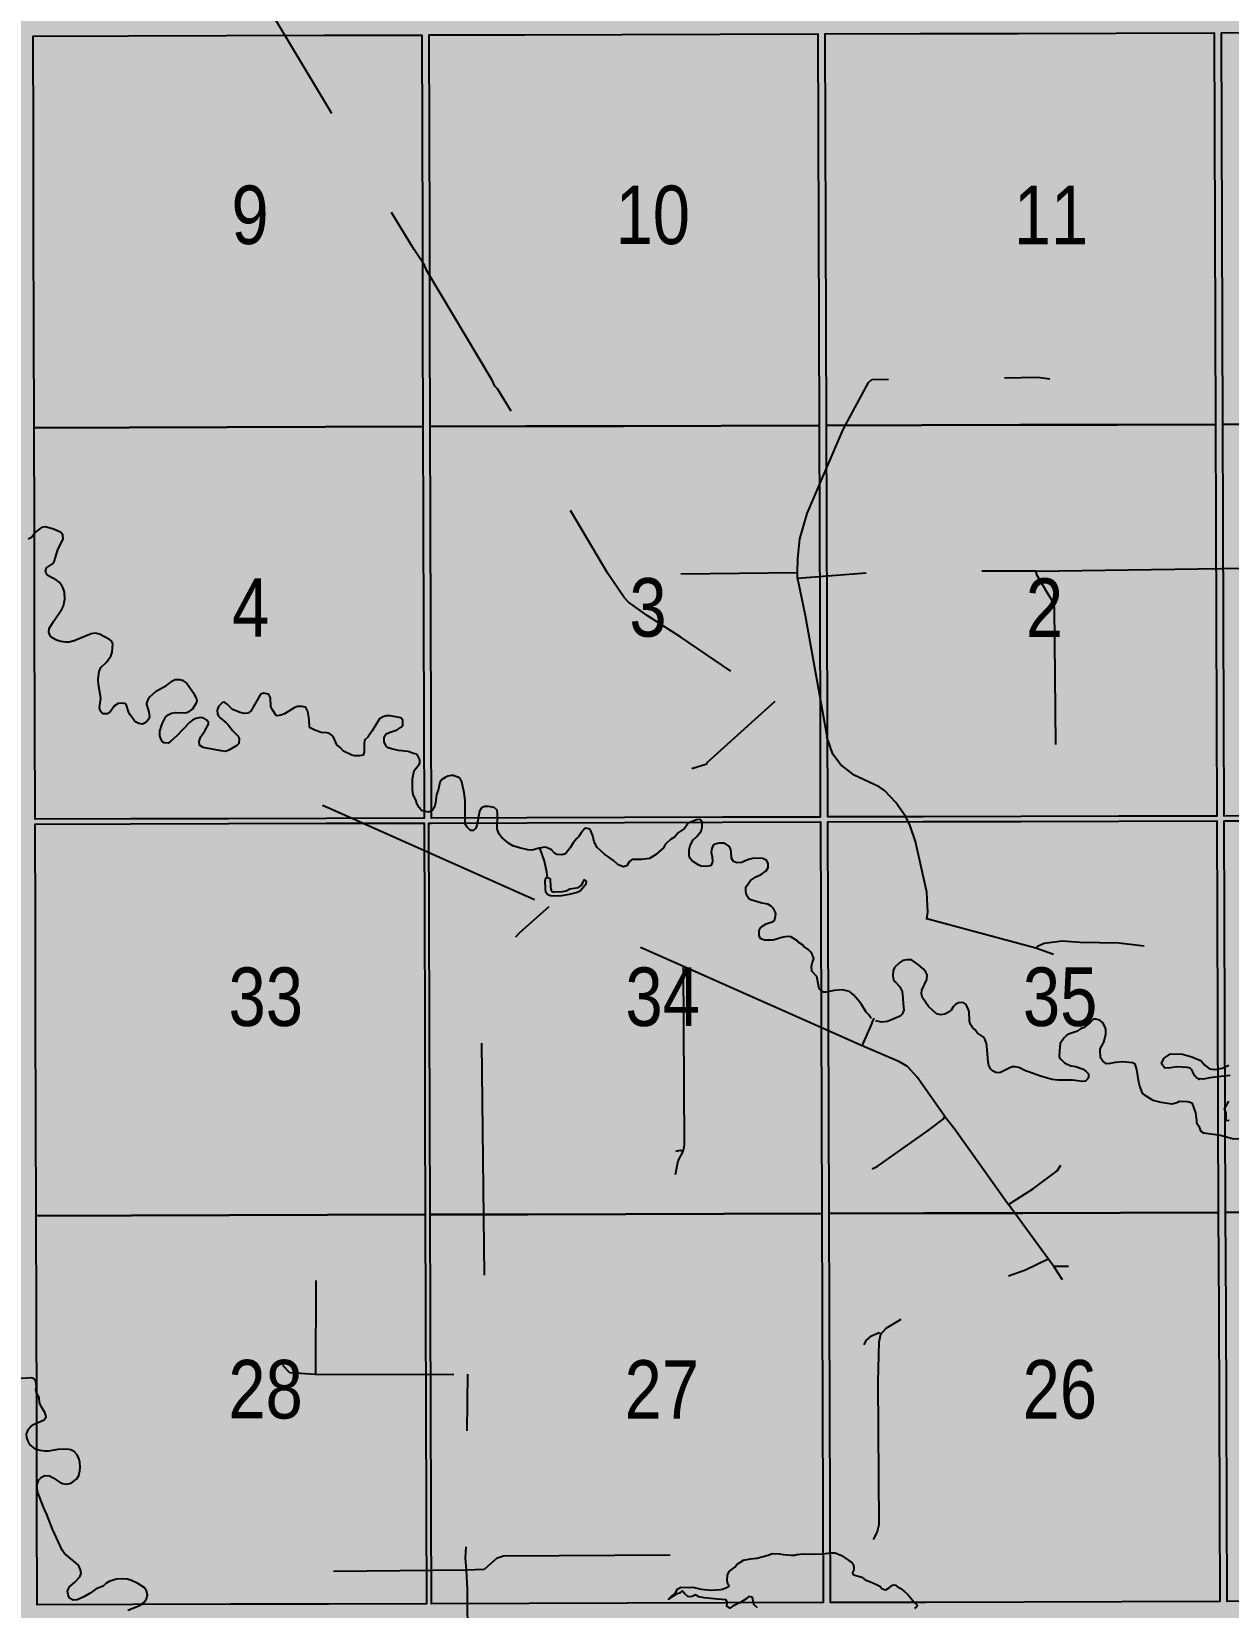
# Model space of a CAD drawing. Extents: x 403018 to 417191, y 6033193 to 6042673.
# Drawn here: x 415118.5 to 415282.3, y 6037482.8 to 6037698.4 of the extents above; entities that cross this region are included whole.
import ezdxf

# ---------------------------------------------------------------- set-up
doc = ezdxf.new("R2010")
doc.units = 0
doc.header["$LTSCALE"] = 5
doc.linetypes.add('DASHED2', pattern=[9.525, 6.35, -3.175])
for name, color, linetype in [('Quarters', 8, 'Continuous'), ('RoadSeg', 57, 'DASHED2'), ('T-WATER', 160, 'Continuous')]:
    doc.layers.add(name, color=color, linetype=linetype)
doc.layers.add('ROUTE-MAP-BACKGROUND-H', color=7, linetype='Continuous', true_color=0xf0ebff)
doc.styles.add('120', font='ARIALN.TTF', dxfattribs={"height": 13})

msp = doc.modelspace()

# ---------------------------------------------------------------- hatches: boundary and pattern name
at = {"layer": 'ROUTE-MAP-BACKGROUND-H'}
h = msp.add_hatch(color=256, dxfattribs=at)
h.dxf.hatch_style = 1
h.paths.add_polyline_path([(412923.423, 6037807.465), (416092.9, 6037807.465), (416092.9, 6035965.758), (412923.423, 6035965.758)])

# ---------------------------------------------------------------- linework, layer by layer
at = {"layer": 'Quarters'}
for points in [[(415131.91, 6037644.24), (415118.858, 6037644.203), (415118.824, 6037657.593), (415118.79, 6037670.984), (415118.756, 6037684.375), (415118.723, 6037697.765), (415131.77, 6037697.803), (415145.152, 6037697.841), (415158.534, 6037697.879), (415171.916, 6037697.917), (415171.955, 6037684.526), (415171.993, 6037671.135), (415172.032, 6037657.744), (415172.07, 6037644.354), (415158.683, 6037644.316), (415145.297, 6037644.278), (415131.91, 6037644.24)], [(415226.246, 6037657.898), (415226.289, 6037644.507), (415212.902, 6037644.469), (415199.514, 6037644.431), (415186.127, 6037644.393), (415173.075, 6037644.356), (415173.036, 6037657.747), (415172.997, 6037671.138), (415172.959, 6037684.529), (415172.92, 6037697.92), (415185.968, 6037697.957), (415199.352, 6037697.995), (415212.734, 6037698.033), (415226.117, 6037698.071), (415226.16, 6037684.68), (415226.203, 6037671.289), (415226.246, 6037657.898)], [(415280.488, 6037658.031), (415280.537, 6037644.639), (415267.142, 6037644.607), (415253.748, 6037644.574), (415240.353, 6037644.541), (415227.293, 6037644.51), (415227.25, 6037657.901), (415227.207, 6037671.292), (415227.165, 6037684.683), (415227.122, 6037698.074), (415240.176, 6037698.107), (415253.565, 6037698.141), (415266.953, 6037698.174), (415280.342, 6037698.208), (415280.391, 6037684.816), (415280.439, 6037671.424), (415280.488, 6037658.031)], [(415334.703, 6037658.169), (415334.756, 6037644.781), (415321.369, 6037644.746), (415307.981, 6037644.711), (415294.594, 6037644.676), (415281.541, 6037644.642), (415281.492, 6037658.034), (415281.444, 6037671.426), (415281.395, 6037684.818), (415281.347, 6037698.211), (415294.395, 6037698.24), (415307.778, 6037698.271), (415321.161, 6037698.301), (415334.545, 6037698.332), (415334.598, 6037684.944), (415334.65, 6037671.556), (415334.703, 6037658.169)], [(415132.05, 6037590.676), (415118.993, 6037590.64), (415118.959, 6037604.03), (415118.925, 6037617.421), (415118.892, 6037630.812), (415118.858, 6037644.203), (415131.91, 6037644.24), (415145.297, 6037644.278), (415158.683, 6037644.316), (415172.07, 6037644.354), (415172.109, 6037630.963), (415172.147, 6037617.572), (415172.186, 6037604.181), (415172.224, 6037590.79), (415158.833, 6037590.752), (415145.441, 6037590.714), (415132.05, 6037590.676)], [(415226.417, 6037604.334), (415226.46, 6037590.943), (415213.069, 6037590.905), (415199.677, 6037590.868), (415186.285, 6037590.83), (415173.229, 6037590.793), (415173.19, 6037604.184), (415173.152, 6037617.575), (415173.113, 6037630.966), (415173.075, 6037644.356), (415186.127, 6037644.393), (415199.514, 6037644.431), (415212.902, 6037644.469), (415226.289, 6037644.507), (415226.332, 6037631.116), (415226.375, 6037617.725), (415226.417, 6037604.334)], [(415280.682, 6037604.462), (415280.731, 6037591.07), (415267.331, 6037591.039), (415253.93, 6037591.007), (415240.53, 6037590.976), (415227.465, 6037590.946), (415227.422, 6037604.337), (415227.379, 6037617.728), (415227.336, 6037631.119), (415227.293, 6037644.51), (415240.353, 6037644.541), (415253.748, 6037644.574), (415267.142, 6037644.607), (415280.537, 6037644.639), (415280.585, 6037631.247), (415280.634, 6037617.855), (415280.682, 6037604.462)], [(415334.915, 6037604.617), (415334.968, 6037591.23), (415321.576, 6037591.19), (415308.184, 6037591.151), (415294.792, 6037591.112), (415281.735, 6037591.073), (415281.687, 6037604.465), (415281.638, 6037617.857), (415281.59, 6037631.25), (415281.541, 6037644.642), (415294.594, 6037644.676), (415307.981, 6037644.711), (415321.369, 6037644.746), (415334.756, 6037644.781), (415334.809, 6037631.393), (415334.862, 6037618.005), (415334.915, 6037604.617)], [(415172.353, 6037549.941), (415172.395, 6037536.549), (415158.997, 6037536.513), (415145.599, 6037536.476), (415132.201, 6037536.439), (415119.138, 6037536.404), (415119.102, 6037549.794), (415119.066, 6037563.185), (415119.03, 6037576.578), (415118.995, 6037589.97), (415132.051, 6037590.007), (415145.443, 6037590.045), (415158.835, 6037590.083), (415172.226, 6037590.12), (415172.268, 6037576.727), (415172.31, 6037563.333), (415172.353, 6037549.941)], [(415226.599, 6037550.098), (415226.646, 6037536.707), (415213.25, 6037536.668), (415199.855, 6037536.629), (415186.46, 6037536.59), (415173.065, 6037536.551), (415173.022, 6037549.943), (415172.979, 6037563.335), (415172.938, 6037576.729), (415172.896, 6037590.122), (415173.231, 6037590.123), (415186.288, 6037590.16), (415199.679, 6037590.198), (415213.071, 6037590.236), (415226.462, 6037590.274), (415226.508, 6037576.881), (415226.553, 6037563.489), (415226.599, 6037550.098)], [(415280.88, 6037550.228), (415280.929, 6037536.838), (415267.526, 6037536.806), (415254.122, 6037536.774), (415240.718, 6037536.741), (415227.65, 6037536.71), (415227.604, 6037550.1), (415227.557, 6037563.491), (415227.512, 6037576.884), (415227.467, 6037590.276), (415240.532, 6037590.307), (415253.933, 6037590.338), (415267.333, 6037590.369), (415280.734, 6037590.401), (415280.782, 6037577.009), (415280.831, 6037563.618), (415280.88, 6037550.228)], [(415335.131, 6037550.383), (415335.185, 6037536.992), (415321.788, 6037536.954), (415308.392, 6037536.916), (415294.995, 6037536.878), (415281.934, 6037536.841), (415281.884, 6037550.231), (415281.835, 6037563.621), (415281.786, 6037577.012), (415281.738, 6037590.404), (415294.795, 6037590.442), (415308.187, 6037590.481), (415321.579, 6037590.521), (415334.971, 6037590.56), (415335.024, 6037577.167), (415335.077, 6037563.774), (415335.131, 6037550.383)], [(415172.518, 6037496.373), (415172.558, 6037483.316), (415159.155, 6037483.28), (415145.753, 6037483.245), (415132.35, 6037483.21), (415119.282, 6037483.176), (415119.247, 6037496.231), (415119.211, 6037509.622), (415119.174, 6037523.013), (415119.138, 6037536.404), (415132.201, 6037536.439), (415145.599, 6037536.476), (415158.997, 6037536.513), (415172.395, 6037536.549), (415172.436, 6037523.157), (415172.477, 6037509.765), (415172.518, 6037496.373)], [(415226.784, 6037496.535), (415226.829, 6037483.479), (415213.429, 6037483.439), (415200.028, 6037483.398), (415186.628, 6037483.358), (415173.228, 6037483.318), (415173.188, 6037496.375), (415173.147, 6037509.767), (415173.106, 6037523.159), (415173.065, 6037536.551), (415186.46, 6037536.59), (415199.855, 6037536.629), (415213.25, 6037536.668), (415226.646, 6037536.707), (415226.692, 6037523.316), (415226.738, 6037509.926), (415226.784, 6037496.535)], [(415281.077, 6037496.669), (415281.125, 6037483.615), (415267.719, 6037483.581), (415254.312, 6037483.548), (415240.905, 6037483.514), (415227.834, 6037483.482), (415227.788, 6037496.538), (415227.742, 6037509.928), (415227.696, 6037523.319), (415227.65, 6037536.71), (415240.718, 6037536.741), (415254.122, 6037536.774), (415267.526, 6037536.806), (415280.929, 6037536.838), (415280.979, 6037523.449), (415281.028, 6037510.059), (415281.077, 6037496.669)], [(415335.346, 6037496.818), (415335.399, 6037483.761), (415321.998, 6037483.725), (415308.597, 6037483.689), (415295.196, 6037483.653), (415282.13, 6037483.617), (415282.081, 6037496.672), (415282.032, 6037510.062), (415281.983, 6037523.452), (415281.934, 6037536.841), (415294.995, 6037536.878), (415308.392, 6037536.916), (415321.788, 6037536.954), (415335.185, 6037536.992), (415335.238, 6037523.6), (415335.292, 6037510.209), (415335.346, 6037496.818)]]:
    msp.add_lwpolyline(points, close=True, dxfattribs=at)
at = {"layer": 'RoadSeg'}
for p, q in [((415207.355, 6037624.19), (415223.339, 6037624.389)), ((415255.939, 6037573.007), (415241.054, 6037577.003)), ((415232.196, 6037559.654), (415207.721, 6037570.477)), ((415259.602, 6037527.653), (415258.404, 6037529.451))]:
    msp.add_line(p, q, dxfattribs=at)
at = {"layer": 'RoadSeg', "flags": 128}
for points in [[(415258.67, 6037600.846), (415258.515, 6037619.604), (415258.27, 6037620.393), (415257.504, 6037621.659), (415256.139, 6037623.99), (415255.973, 6037624.556), (415236.692, 6037624.622), (415223.339, 6037623.59), (415224.404, 6037618.495), (415227.401, 6037601.779), (415220.275, 6037606.774), (415207.355, 6037615.532), (415202.759, 6037618.529), (415200.228, 6037620.327), (415199.629, 6037620.959), (415197.365, 6037624.256), (415189.573, 6037637.443), (415189.439, 6037637.876), (415188.84, 6037638.609), (415188.44, 6037639.408), (415182.28, 6037649.497), (415181.913, 6037649.864), (415181.581, 6037650.63), (415172.623, 6037665.648), (415172.29, 6037666.414), (415170.825, 6037668.612), (415161.567, 6037683.93), (415160.934, 6037684.629), (415160.835, 6037685.129), (415150.179, 6037702.977), (415148.214, 6037705.874), (415142.286, 6037715.931), (415140.388, 6037718.961), (415139.523, 6037720.726), (415126.735, 6037741.506), (415126.236, 6037742.504), (415126.302, 6037743.57), (415127.002, 6037744.669), (415131.098, 6037748.465), (415131.964, 6037749.597), (415132.929, 6037751.329), (415133.695, 6037753.094), (415134.095, 6037755.059), (415133.862, 6037756.457), (415133.229, 6037758.089), (415132.063, 6037760.353), (415130.479, 6037763.122)], [(415223.339, 6037623.59), (415223.339, 6037624.389), (415223.372, 6037626.287), (415223.672, 6037629.018), (415224.671, 6037632.481), (415229.599, 6037643.97), (415233.062, 6037650.363), (415233.495, 6037650.796), (415256.239, 6037651.096), (415257.871, 6037650.863)], [(415255.973, 6037624.556), (415284.487, 6037624.964), (415284.799, 6037625.172), (415285.354, 6037625.533), (415285.875, 6037625.774), (415286.501, 6037625.926), (415287.196, 6037625.809), (415287.789, 6037625.512), (415288.364, 6037625.185), (415289.147, 6037624.978), (415334.194, 6037625.688), (415343.851, 6037625.655), (415351.377, 6037625.954), (415352.842, 6037625.888), (415354.075, 6037625.488)], [(415208.887, 6037597.583), (415210.918, 6037598.215), (415210.984, 6037598.415), (415220.275, 6037606.774)], [(415233.562, 6037542.837), (415234.228, 6037543.137), (415241.221, 6037548.066), (415243.252, 6037549.598), (415243.485, 6037549.964), (415239.722, 6037555.358), (415238.39, 6037556.824), (415237.291, 6037557.456), (415232.196, 6037559.654), (415233.395, 6037562.418), (415233.662, 6037563.018), (415233.895, 6037563.617), (415234.028, 6037563.95), (415234.96, 6037567.147), (415235.493, 6037570.143), (415235.793, 6037570.843), (415236.659, 6037572.108), (415237.525, 6037572.974), (415239.456, 6037574.406), (415240.288, 6037575.239), (415240.688, 6037575.871), (415241.054, 6037577.003), (415241.187, 6037577.936), (415241.054, 6037580.666), (415239.489, 6037587.593), (415238.757, 6037589.724), (415238.157, 6037590.956), (415236.792, 6037592.921), (415235.26, 6037594.553), (415234.527, 6037595.052), (415231.098, 6037596.65), (415229.199, 6037598.116), (415228.167, 6037599.548), (415227.401, 6037601.779)], [(415207.688, 6037545.202), (415207.854, 6037546.068), (415207.721, 6037570.477), (415189.339, 6037578.702), (415159.303, 6037592.121), (415155.973, 6037593.487), (415155.54, 6037593.72), (415155.24, 6037594.386), (415155.273, 6037595.585), (415155.54, 6037596.75)], [(415157.405, 6037527.52), (415157.371, 6037514.699), (415178.217, 6037514.732), (415180.049, 6037518.762), (415180.548, 6037521.759), (415180.082, 6037563.916), (415180.448, 6037567.013), (415181.48, 6037569.877), (415182.113, 6037571.209), (415183.212, 6037572.874), (415185.343, 6037575.139), (415189.339, 6037578.702)], [(415258.37, 6037572.142), (415255.939, 6037573.007), (415256.272, 6037573.34), (415257.072, 6037573.673), (415259.536, 6037574.007), (415262.033, 6037573.807), (415267.295, 6037573.74), (415270.758, 6037573.307)], [(415243.485, 6037549.964), (415244.784, 6037548.365), (415252.21, 6037537.942), (415255.64, 6037540.14), (415258.87, 6037542.538), (415259.369, 6037543.304)], [(415206.622, 6037542.038), (415207.022, 6037543.903), (415207.688, 6037545.202), (415207.255, 6037545.302), (415206.622, 6037545.169)], [(415233.728, 6037492.122), (415234.261, 6037493.054), (415234.494, 6037494.153), (415234.361, 6037513.7), (415234.527, 6037519.128), (415234.727, 6037520.194), (415235.493, 6037521.026), (415237.558, 6037522.258), (415247.215, 6037526.221), (415248.347, 6037526.554), (415250.445, 6037527.52), (415254.541, 6037529.018), (415257.638, 6037530.483), (415252.21, 6037537.942)], [(415260.402, 6037529.451), (415258.404, 6037529.451), (415257.638, 6037530.483)], [(415232.463, 6037518.762), (415232.729, 6037519.328), (415233.462, 6037519.994), (415234.494, 6037520.427), (415234.727, 6037520.194)], [(415157.371, 6037514.699), (415153.875, 6037514.932), (415152.909, 6037515.931)], [(415205.923, 6037489.99), (415183.079, 6037489.824), (415182.146, 6037489.524), (415180.448, 6037487.993), (415178.017, 6037487.926), (415177.917, 6037489.557), (415178.184, 6037494.686), (415178.084, 6037504.143), (415178.217, 6037514.732)], [(415193.069, 6037430.483), (415192.969, 6037431.083), (415192.703, 6037431.549), (415189.672, 6037434.047), (415188.707, 6037435.378), (415180.581, 6037457.856), (415179.583, 6037460.287), (415178.583, 6037462.085), (415178.251, 6037463.25), (415178.184, 6037485.329), (415178.017, 6037487.926), (415154.874, 6037487.66), (415153.675, 6037488.126), (415153.076, 6037488.725)]]:
    msp.add_lwpolyline(points, dxfattribs=at)
at = {"layer": 'T-WATER'}
for points in [[(415121.538, 6037625.813), (415121.646, 6037625.991), (415122.124, 6037627.541), (415122.829, 6037628.965), (415122.788, 6037629.531), (415122.489, 6037629.914), (415121.513, 6037630.321), (415120.435, 6037630.618), (415119.859, 6037630.551), (415119.109, 6037629.963), (415118.51, 6037629.174), (415118.045, 6037628.968)], [(415120.746, 6037623.996), (415120.631, 6037624.06), (415120.404, 6037624.518), (415120.572, 6037625.02), (415121.393, 6037625.572), (415121.538, 6037625.813)], [(415122.478, 6037622.837), (415122.298, 6037623.047), (415121.923, 6037623.342), (415120.746, 6037623.996)], [(415121.077, 6037615.748), (415120.88, 6037616.219), (415120.938, 6037616.741), (415121.497, 6037617.711), (415122.66, 6037619.374), (415122.866, 6037619.817), (415123.049, 6037620.74), (415122.995, 6037621.684), (415122.851, 6037622.235), (415122.607, 6037622.687), (415122.478, 6037622.837)], [(415124.138, 6037614.979), (415123.662, 6037614.854), (415123.162, 6037614.841), (415122.513, 6037614.94), (415121.939, 6037615.139), (415121.423, 6037615.388), (415121.077, 6037615.748)], [(415134.232, 6037606.335), (415134.558, 6037605.333), (415134.67, 6037604.666), (415134.486, 6037604.217), (415134.14, 6037603.867), (415133.685, 6037603.658), (415133.181, 6037603.755), (415132.819, 6037603.939), (415132.601, 6037604.114), (415132, 6037604.909), (415131.757, 6037605.346), (415131.517, 6037606.252), (415131.413, 6037606.412), (415130.933, 6037606.537), (415130.349, 6037606.454), (415129.854, 6037606.15), (415129.272, 6037605.338), (415128.85, 6037605.07), (415128.331, 6037605.06), (415128.225, 6037605.106), (415127.885, 6037605.456), (415127.79, 6037605.945), (415127.983, 6037607.224), (415127.652, 6037609.058), (415127.618, 6037609.714), (415127.674, 6037610.21), (415127.781, 6037610.843), (415128.004, 6037611.383), (415128.776, 6037612.126), (415129.372, 6037612.955), (415129.536, 6037613.487), (415129.613, 6037614.639), (415129.434, 6037615.064), (415129.187, 6037615.229), (415127.821, 6037615.965), (415127.266, 6037616.094), (415126.671, 6037616), (415124.549, 6037615.133)], [(415124.549, 6037615.133), (415124.231, 6037615.004), (415124.138, 6037614.979)], [(415139.576, 6037609.369), (415139.306, 6037609.584), (415138.823, 6037609.711), (415138.18, 6037609.688), (415137.601, 6037609.456), (415137.21, 6037609.156), (415136.684, 6037608.744), (415135.452, 6037608.069), (415134.716, 6037607.379), (415134.443, 6037606.961), (415134.238, 6037606.499), (415134.232, 6037606.335)], [(415149.77, 6037607.578), (415148.511, 6037605.428), (415148.121, 6037605.132), (415147.624, 6037605.12), (415147.044, 6037605.227), (415145.989, 6037605.645), (415145.279, 6037606.358), (415144.903, 6037606.658), (415144.641, 6037606.625), (415144.088, 6037606.073), (415143.912, 6037605.571), (415143.978, 6037605.075), (415144.112, 6037604.761), (415144.319, 6037604.506), (415145.099, 6037603.887), (415145.433, 6037603.533), (415146.056, 6037602.748), (415146.749, 6037602.062), (415146.934, 6037601.699), (415146.866, 6037601.021), (415146.612, 6037600.705), (415145.518, 6037600.101), (415145.054, 6037599.914), (415144.457, 6037599.979), (415141.999, 6037600.466), (415141.484, 6037600.769), (415141.447, 6037601.261), (415141.631, 6037601.861), (415142.244, 6037602.738), (415142.716, 6037603.639), (415142.736, 6037603.878), (415142.514, 6037604.183), (415142.103, 6037604.46), (415141.613, 6037604.56), (415140.981, 6037604.436), (415140.54, 6037604.201), (415140.154, 6037603.897), (415138.379, 6037602.061), (415137.623, 6037601.345), (415137.19, 6037601.061), (415136.679, 6037601.075), (415136.412, 6037601.239), (415136.227, 6037601.569), (415136.076, 6037602.046), (415136.042, 6037602.7), (415136.392, 6037603.705), (415136.861, 6037604.606), (415137.22, 6037604.928), (415137.647, 6037605.164), (415138.238, 6037605.256), (415139.54, 6037605.195), (415140.028, 6037605.312), (415140.517, 6037605.715), (415141.082, 6037606.557), (415141.157, 6037606.827), (415141.079, 6037607.201), (415140.838, 6037607.626), (415139.696, 6037609.273), (415139.576, 6037609.369)], [(415155.936, 6037605.955), (415155.538, 6037606.052), (415154.919, 6037606.067), (415154.459, 6037605.873), (415153.14, 6037605.063), (415152.643, 6037604.866), (415152.141, 6037604.794), (415151.989, 6037604.852), (415151.461, 6037605.597), (415151.273, 6037606.06), (415151.188, 6037607.244), (415150.964, 6037607.703), (415150.878, 6037607.77), (415150.309, 6037607.876), (415149.857, 6037607.727), (415149.77, 6037607.578)], [(415172.918, 6037591.62), (415172.424, 6037591.681), (415172.002, 6037591.808), (415171.733, 6037592.023), (415171.549, 6037592.258), (415171.196, 6037592.888), (415171.135, 6037593.199), (415170.751, 6037593.994), (415170.629, 6037594.66), (415170.638, 6037596.15), (415170.891, 6037597.291), (415171.511, 6037598.059), (415171.636, 6037598.316), (415171.635, 6037598.766), (415171.487, 6037599.152), (415171.199, 6037599.542), (415170.623, 6037599.655), (415170.07, 6037599.894), (415168.734, 6037600.06), (415167.772, 6037600.252), (415167.3, 6037600.417), (415167.025, 6037600.616), (415166.75, 6037601.225), (415166.768, 6037601.905), (415167.045, 6037602.302), (415167.58, 6037602.552), (415168.548, 6037602.876), (415169.105, 6037603.255), (415169.3, 6037603.524), (415169.32, 6037604.187), (415169.058, 6037604.499), (415167.611, 6037604.763), (415167.059, 6037604.795), (415166.62, 6037604.659), (415166.118, 6037604.359), (415165.116, 6037602.71), (415164.553, 6037601.878), (415164.121, 6037601.497), (415164.024, 6037601.038), (415164.02, 6037599.823), (415163.883, 6037599.426), (415163.636, 6037599.341), (415163.39, 6037599.329), (415162.728, 6037599.333), (415162.342, 6037599.403), (415161.183, 6037599.949), (415160.782, 6037600.393), (415160.293, 6037600.823), (415159.863, 6037601.779), (415159.545, 6037602.157), (415159.269, 6037602.366), (415158.925, 6037602.481), (415158.159, 6037602.482), (415157.164, 6037602.848), (415156.721, 6037603.08), (415156.563, 6037603.256), (415156.505, 6037604.298), (415156.341, 6037605.389), (415156.023, 6037605.933), (415155.936, 6037605.955)], [(415188.061, 6037586.699), (415187.982, 6037586.686), (415187.014, 6037586.396), (415186.412, 6037586.451), (415185.287, 6037586.723), (415184.394, 6037587.013), (415183.795, 6037587.35), (415182.803, 6037588.166), (415182.519, 6037588.606), (415182.25, 6037589.291), (415182.291, 6037591.4), (415182.239, 6037591.885), (415181.839, 6037592.267), (415181.014, 6037592.369), (415180.547, 6037592.367), (415180.26, 6037592.302), (415180.06, 6037592.143), (415179.836, 6037591.735), (415179.501, 6037589.948), (415179.31, 6037589.436), (415178.972, 6037589.084), (415178.573, 6037589.097), (415178.12, 6037589.555), (415177.874, 6037590.009), (415177.831, 6037590.505), (415177.832, 6037593.204), (415177.694, 6037594.274), (415177.41, 6037595.735), (415177.186, 6037596.202), (415177.085, 6037596.31), (415176.21, 6037596.614), (415175.987, 6037596.641), (415175.496, 6037596.531), (415175.107, 6037596.37), (415174.675, 6037596.097), (415174.381, 6037595.685), (415174.142, 6037594.607), (415173.935, 6037594.023), (415173.81, 6037592.9), (415173.636, 6037592.275), (415173.36, 6037591.868), (415172.918, 6037591.62)], [(415199.643, 6037584.175), (415199.501, 6037584.143), (415198.8, 6037584.38), (415198.15, 6037584.977), (415196.913, 6037585.84), (415195.909, 6037586.761), (415195.504, 6037587.543), (415195.323, 6037588.362), (415195.058, 6037589.048), (415194.878, 6037589.274), (415194.723, 6037589.349), (415194.344, 6037589.408), (415194.2, 6037589.326), (415193.72, 6037588.768), (415193.409, 6037588.27), (415193.139, 6037588.026), (415192.631, 6037587.399), (415192.202, 6037586.711), (415191.591, 6037585.929), (415191.079, 6037585.764), (415190.408, 6037585.797), (415190.098, 6037586.02), (415189.689, 6037586.45), (415189, 6037586.787), (415188.669, 6037586.798), (415188.061, 6037586.699)], [(415219.117, 6037585.005), (415218.569, 6037585.246), (415217.344, 6037585.298), (415216.628, 6037585.148), (415216.079, 6037584.925), (415215.71, 6037584.699), (415215.039, 6037584.679), (415214.599, 6037584.866), (415214.316, 6037585.319), (415214.261, 6037586.175), (415214.182, 6037586.572), (415213.896, 6037586.98), (415213.502, 6037587.256), (415213.23, 6037587.345), (415212.627, 6037587.347), (415211.997, 6037587.245), (415211.803, 6037587.074), (415211.61, 6037586.63), (415211.523, 6037586.09), (415211.668, 6037585.507), (415211.702, 6037584.805), (415211.524, 6037584.336), (415211.389, 6037584.246), (415210.805, 6037584.156), (415210.165, 6037584.214), (415209.824, 6037584.375), (415208.981, 6037584.896), (415208.665, 6037585.252), (415208.556, 6037585.43), (415208.519, 6037585.667), (415208.521, 6037586.489), (415208.623, 6037587.057), (415209.036, 6037587.817), (415209.504, 6037588.242), (415210.164, 6037588.988), (415210.274, 6037589.572), (415210.304, 6037590.223), (415210.012, 6037590.619), (415209.518, 6037590.553), (415208.367, 6037590.102), (415207.878, 6037589.358), (415207.049, 6037588.814), (415206.507, 6037588.2), (415205.957, 6037587.849), (415205.382, 6037587.34), (415205.235, 6037587.191), (415204.987, 6037586.745), (415204.651, 6037586.401), (415203.911, 6037585.774), (415203.06, 6037585.264), (415202.365, 6037585.164)], [(415189.103, 6037582.641), (415189.012, 6037583.379), (415188.71, 6037584.887), (415188.302, 6037586.111), (415188.061, 6037586.699)], [(415202.365, 6037585.164), (415202.018, 6037585.114), (415200.784, 6037585.118), (415200.583, 6037585.057), (415200.319, 6037584.824), (415199.988, 6037584.255), (415199.643, 6037584.175)], [(415233.469, 6037563.399), (415233.368, 6037563.463), (415233.102, 6037563.881), (415232.75, 6037564.227), (415232.091, 6037565.289), (415231.633, 6037565.901), (415231.001, 6037566.633), (415230.46, 6037567.055), (415229.512, 6037567.325), (415228.351, 6037567.217), (415227.281, 6037566.998), (415226.906, 6037566.997), (415226.634, 6037567.113), (415226.282, 6037567.431), (415225.985, 6037569.113), (415225.278, 6037569.877), (415225.247, 6037570.531), (415225.374, 6037571.103), (415225.565, 6037571.579), (415225.322, 6037572.174), (415225.115, 6037572.501), (415224.807, 6037572.821), (415224.198, 6037573.208), (415224.024, 6037573.478), (415223.375, 6037573.863), (415223.246, 6037574.055), (415222.414, 6037574.552), (415221.921, 6037574.577), (415221.176, 6037574.448), (415219.992, 6037574.091), (415218.832, 6037574.105), (415218.328, 6037574.296), (415218.08, 6037574.641), (415218.082, 6037575.413), (415218.277, 6037575.789), (415218.669, 6037576.119), (415219.026, 6037576.309), (415220.01, 6037576.633), (415220.204, 6037576.804), (415220.346, 6037577.362), (415220.355, 6037577.701), (415220.288, 6037577.968), (415220.04, 6037578.41), (415219.714, 6037578.752), (415219.26, 6037579.006), (415218.453, 6037579.155), (415217.559, 6037579.413), (415216.947, 6037579.628), (415216.607, 6037579.825), (415216.335, 6037580.242), (415216.26, 6037580.735), (415216.261, 6037581.241), (415216.337, 6037581.462), (415216.898, 6037582.268), (415217.643, 6037582.772), (415218.36, 6037583.065), (415219.058, 6037583.589), (415219.324, 6037584.043), (415219.302, 6037584.539), (415219.117, 6037585.005)], [(415246.41, 6037565.275), (415246.024, 6037565.573), (415245.391, 6037565.525), (415245.264, 6037565.47), (415244.96, 6037565.284), (415244.704, 6037565.035), (415244.345, 6037564.524), (415244.167, 6037564.359), (415243.516, 6037563.964), (415242.954, 6037563.872), (415242.352, 6037564.004), (415241.284, 6037565.01), (415240.443, 6037566.213), (415240.313, 6037566.77), (415240.336, 6037567.271), (415241.05, 6037568.716), (415241.061, 6037569.351), (415240.851, 6037569.824), (415240.517, 6037570.198), (415239.909, 6037570.741), (415238.956, 6037571.384), (415238.29, 6037571.424), (415237.749, 6037571.298), (415237.327, 6037571.05), (415236.615, 6037570.368), (415236.45, 6037569.896), (415236.369, 6037569.237), (415236.467, 6037568.67), (415236.562, 6037568.493), (415236.804, 6037568.3), (415237.327, 6037567.695), (415237.64, 6037567.09), (415237.771, 6037566.142), (415237.789, 6037565.368), (415237.885, 6037564.523), (415237.662, 6037563.987), (415237.408, 6037563.715), (415235.671, 6037562.953), (415234.821, 6037562.864), (415234.055, 6037563.075)], [(415246.872, 6037563.035), (415246.831, 6037564.341), (415246.41, 6037565.275)], [(415277.382, 6037551.736), (415276.932, 6037551.951), (415276.719, 6037551.993), (415275.591, 6037552.027), (415275.355, 6037551.905), (415275.127, 6037551.783), (415274.575, 6037551.669), (415273.09, 6037551.907), (415272.018, 6037552.186), (415270.912, 6037552.83), (415270.56, 6037553.154), (415270.176, 6037554.132), (415270.032, 6037554.685), (415269.775, 6037556.427), (415269.531, 6037557.112), (415269.171, 6037557.305), (415267.842, 6037557.465), (415266.822, 6037557.357), (415266.148, 6037557.215), (415265.636, 6037557.199), (415265.104, 6037557.525), (415264.788, 6037557.979), (415264.742, 6037559.084), (415264.769, 6037559.245), (415265.238, 6037560.163), (415265.415, 6037560.63), (415265.515, 6037561.22), (415265.537, 6037561.91), (415265.359, 6037562.377), (415265.065, 6037562.813), (415264.705, 6037563.133), (415264.185, 6037563.312), (415263.856, 6037563.293), (415263.334, 6037562.8), (415262.457, 6037562.117), (415262.075, 6037561.979), (415261.504, 6037561.608), (415260.552, 6037561.302), (415260.21, 6037561.102), (415259.81, 6037560.74), (415259.266, 6037559.976), (415259.203, 6037558.976), (415259.169, 6037558.162), (415259.208, 6037558.039), (415259.376, 6037557.799), (415259.875, 6037557.333), (415260.335, 6037557.076), (415260.804, 6037556.9), (415261.415, 6037556.796), (415262.416, 6037556.429), (415262.849, 6037556.145), (415263.181, 6037555.823), (415263.152, 6037555.278), (415262.955, 6037554.978), (415262.773, 6037554.818), (415262.281, 6037554.774), (415260.999, 6037554.939), (415258.983, 6037554.945), (415258.187, 6037555.02), (415256.584, 6037555.474), (415255.105, 6037556.051), (415254.548, 6037556.218), (415253.625, 6037556.693), (415253.133, 6037556.787), (415252.704, 6037556.758), (415252.476, 6037556.685), (415251.116, 6037555.993), (415250.847, 6037555.953), (415250.468, 6037555.982), (415250.023, 6037556.21), (415249.785, 6037556.432), (415249.528, 6037556.934), (415249.42, 6037557.416), (415249.255, 6037559.626), (415249.198, 6037559.967), (415249.018, 6037560.468), (415248.755, 6037560.881), (415247.923, 6037561.438), (415247.629, 6037561.83), (415247.273, 6037562.136), (415247.013, 6037562.556), (415246.872, 6037563.035)], [(415282.532, 6037555.569), (415280.866, 6037555.398), (415279.776, 6037555.287), (415278.88, 6037555.09), (415278.465, 6037555.119), (415278.281, 6037555.056), (415278.127, 6037555.157), (415277.949, 6037555.283), (415277.733, 6037555.532), (415277.544, 6037555.872), (415277.429, 6037556.067), (415277.306, 6037556.368), (415277.123, 6037556.531), (415276.89, 6037556.632), (415276.681, 6037556.691), (415275.274, 6037556.766), (415274.168, 6037556.583), (415273.558, 6037556.627), (415273.255, 6037557.094), (415273.145, 6037557.262), (415273.531, 6037557.968), (415274.407, 6037558.563), (415276.034, 6037558.483), (415277.317, 6037558.139), (415277.94, 6037557.88), (415277.94, 6037557.88), (415278.514, 6037557.642), (415279.096, 6037557.004), (415279.732, 6037556.518), (415280.561, 6037556.385), (415281.447, 6037556.589), (415282.371, 6037557.014)], [(415277.97, 6037549.49), (415277.935, 6037549.757), (415277.841, 6037550.475), (415277.382, 6037551.736)], [(415282.407, 6037549.447), (415281.996, 6037549.38), (415281.983, 6037550.455), (415281.777, 6037551.027), (415282.351, 6037552.061)], [(415287.335, 6037548.963), (415287.327, 6037548.838), (415287.263, 6037548.621), (415286.96, 6037548.239), (415286.266, 6037547.561), (415285.925, 6037547.365), (415285.22, 6037547.237), (415284.183, 6037546.902), (415282.986, 6037546.88), (415282.365, 6037547.075), (415281.249, 6037547.39), (415278.968, 6037547.717), (415278.569, 6037547.933), (415278.34, 6037548.516), (415278.042, 6037548.941), (415278.005, 6037549.224), (415277.97, 6037549.49)], [(415117.933, 6037506.858), (415118.045, 6037507.14), (415118.383, 6037507.543), (415118.794, 6037507.843), (415120.219, 6037508.468), (415120.486, 6037508.892), (415120.466, 6037509.086), (415120.302, 6037509.506), (415119.778, 6037510.378), (415119.617, 6037510.851), (415119.538, 6037511.473), (415119.121, 6037512.362), (415119.091, 6037512.518), (415119.179, 6037513.101), (415119.115, 6037513.732), (415118.813, 6037514.101), (415118.511, 6037514.207), (415116.426, 6037514.091), (415115.765, 6037514.238), (415115.282, 6037514.567), (415114.351, 6037515.723), (415113.789, 6037516.313)], [(415119.299, 6037504.387), (415119.034, 6037504.476), (415118.284, 6037505.125), (415118.036, 6037505.557), (415117.843, 6037506.044), (415117.809, 6037506.546), (415117.933, 6037506.858)], [(415123.711, 6037484.069), (415123.499, 6037484.522), (415123.449, 6037485.032), (415123.478, 6037485.172), (415123.715, 6037485.628), (415124.446, 6037486.282), (415125.114, 6037487.007), (415125.287, 6037487.477), (415125.221, 6037487.963), (415124.935, 6037488.578), (415123.003, 6037490.184), (415122.682, 6037490.645), (415121.37, 6037493.544), (415120.598, 6037495.526), (415120.122, 6037496.514), (415119.375, 6037498.518), (415119.276, 6037499.153), (415119.288, 6037499.654), (415119.5, 6037500.274), (415119.879, 6037500.629), (415120.324, 6037500.859), (415120.946, 6037500.834), (415121.466, 6037500.565), (415122.298, 6037499.983), (415122.756, 6037499.782), (415123.283, 6037499.702), (415123.948, 6037499.837), (415124.725, 6037500.422), (415124.99, 6037500.872), (415125.117, 6037501.489), (415125.153, 6037501.987), (415125.118, 6037502.634), (415124.958, 6037503.227), (415124.707, 6037503.75), (415124.334, 6037504.137), (415123.89, 6037504.375), (415123.401, 6037504.474), (415122.114, 6037504.402), (415120.812, 6037504.201), (415120.312, 6037504.192), (415119.661, 6037504.266), (415119.299, 6037504.387)], [(415217.862, 6037482.782), (415217.426, 6037483.154), (415217.317, 6037483.451), (415217.31, 6037483.47), (415217.159, 6037484.158), (415217.12, 6037484.207), (415216.692, 6037484.304), (415216.308, 6037483.985), (415215.431, 6037483.459), (415215.402, 6037483.445), (415214.489, 6037482.995), (415214.075, 6037482.712), (415213.649, 6037482.959), (415213.709, 6037483.44), (415213.722, 6037483.55), (415213.562, 6037483.874), (415212.393, 6037483.927), (415210.572, 6037484.149), (415209.815, 6037484.289), (415209.367, 6037484.529), (415208.912, 6037484.306), (415208.39, 6037484.252), (415207.916, 6037484.658), (415207.618, 6037485.033), (415207.49, 6037485.048), (415207.206, 6037484.786), (415206.801, 6037484.685), (415205.689, 6037483.963), (415205.977, 6037484.269), (415206.564, 6037484.698), (415206.779, 6037485.048), (415206.851, 6037485.331), (415207.436, 6037485.57), (415208.373, 6037485.529), (415209.002, 6037485.587), (415210.171, 6037485.308), (415211.499, 6037485.196), (415212.811, 6037485.278), (415213.092, 6037485.333), (415213.847, 6037485.629), (415213.977, 6037485.741), (415213.794, 6037486.012), (415213.721, 6037486.505), (415213.74, 6037487.288), (415214.031, 6037487.772), (415214.776, 6037488.338), (415215.095, 6037488.757), (415215.926, 6037489.261), (415216.916, 6037489.479), (415217.757, 6037489.578), (415219.338, 6037489.983), (415219.881, 6037490.205), (415220.888, 6037490.166), (415221.374, 6037490.057), (415222.456, 6037489.949), (415222.959, 6037489.959), (415223.252, 6037490.048), (415224.211, 6037490.148), (415225.027, 6037490.105), (415226.806, 6037490.131), (415227.811, 6037490.281), (415228.507, 6037490.283), (415229.341, 6037489.917), (415229.787, 6037489.661), (415230.837, 6037488.922), (415230.966, 6037488.734), (415231.047, 6037488.345), (415231.036, 6037487.978), (415230.847, 6037487.594), (415230.896, 6037487.368), (415231.179, 6037487.238), (415232.131, 6037486.973), (415232.61, 6037486.585), (415233.316, 6037486.34), (415234.132, 6037485.976), (415234.604, 6037485.723), (415234.925, 6037485.344), (415235.407, 6037485.209), (415235.893, 6037485.48), (415236.259, 6037485.828), (415236.478, 6037485.913), (415236.767, 6037485.886), (415236.99, 6037485.674), (415237.368, 6037485.449), (415237.963, 6037484.987), (415238.438, 6037484.565), (415238.685, 6037484.335), (415238.826, 6037484.075), (415239.312, 6037483.528), (415239.33, 6037483.51), (415239.756, 6037483.091), (415239.643, 6037482.918), (415239.35, 6037482.682)], [(415133.047, 6037486.079), (415132.096, 6037486.532), (415131.572, 6037486.67), (415130.998, 6037486.716), (415130.153, 6037486.669), (415129.665, 6037486.558), (415129.126, 6037486.356), (415128.678, 6037486.072), (415128.296, 6037485.741), (415127.352, 6037485.34), (415126.55, 6037484.748), (415125.669, 6037484.271), (415124.727, 6037483.868), (415124.214, 6037483.801), (415123.711, 6037484.069)], [(415131.666, 6037482.43), (415133.173, 6037483.014), (415133.604, 6037483.257), (415133.972, 6037483.589), (415134.253, 6037484.002), (415134.353, 6037484.498), (415134.243, 6037485.074), (415133.927, 6037485.533), (415133.047, 6037486.079)]]:
    msp.add_lwpolyline(points, dxfattribs=at)
msp.add_lwpolyline([(415190.227, 6037580.124), (415189.553, 6037580.152), (415189.17, 6037580.311), (415188.908, 6037580.633), (415188.824, 6037581.156), (415188.788, 6037582.189), (415188.909, 6037582.627), (415188.997, 6037582.659), (415189.391, 6037582.595), (415189.495, 6037582.479), (415189.509, 6037581.405), (415189.637, 6037580.916), (415189.816, 6037580.726), (415190.031, 6037580.689), (415191.188, 6037580.749), (415191.676, 6037580.856), (415192.172, 6037581.097), (415193.383, 6037581.31), (415193.707, 6037581.593), (415193.943, 6037581.921), (415194.146, 6037582.357), (415194.399, 6037582.184), (415194.385, 6037581.692), (415194.271, 6037581.639), (415193.643, 6037580.865), (415193.201, 6037580.623), (415192.106, 6037580.33), (415191.017, 6037580.172), (415190.227, 6037580.124)], close=True, dxfattribs=at)

# ---------------------------------------------------------------- texts
at = {"layer": 'RoadSeg', "style": '120'}
msp.add_text('65-19-5', height=39.983, rotation=359.95761, dxfattribs=at).set_placement((415095.756, 6037697.253))
for s, height, p in [('9', 8.004, (415145.866, 6037669.322)), ('10', 8.0041, (415198.43, 6037669.314)), ('11', 8.0041, (415252.934, 6037669.294)), ('4', 8.004, (415145.96, 6037615.602)), ('3', 8.004, (415200.325, 6037615.621)), ('2', 8.004, (415254.589, 6037615.586)), ('33', 8.0041, (415145.464, 6037562.356)), ('34', 8.0041, (415199.782, 6037562.356)), ('35', 8.0041, (415254.184, 6037562.356)), ('28', 8.0041, (415145.434, 6037508.664)), ('27', 8.0041, (415199.664, 6037508.629)), ('26', 8.0041, (415254.138, 6037508.655))]:
    msp.add_text(s, height=height, dxfattribs=at).set_placement(p)

doc.saveas('drawing.dxf')
